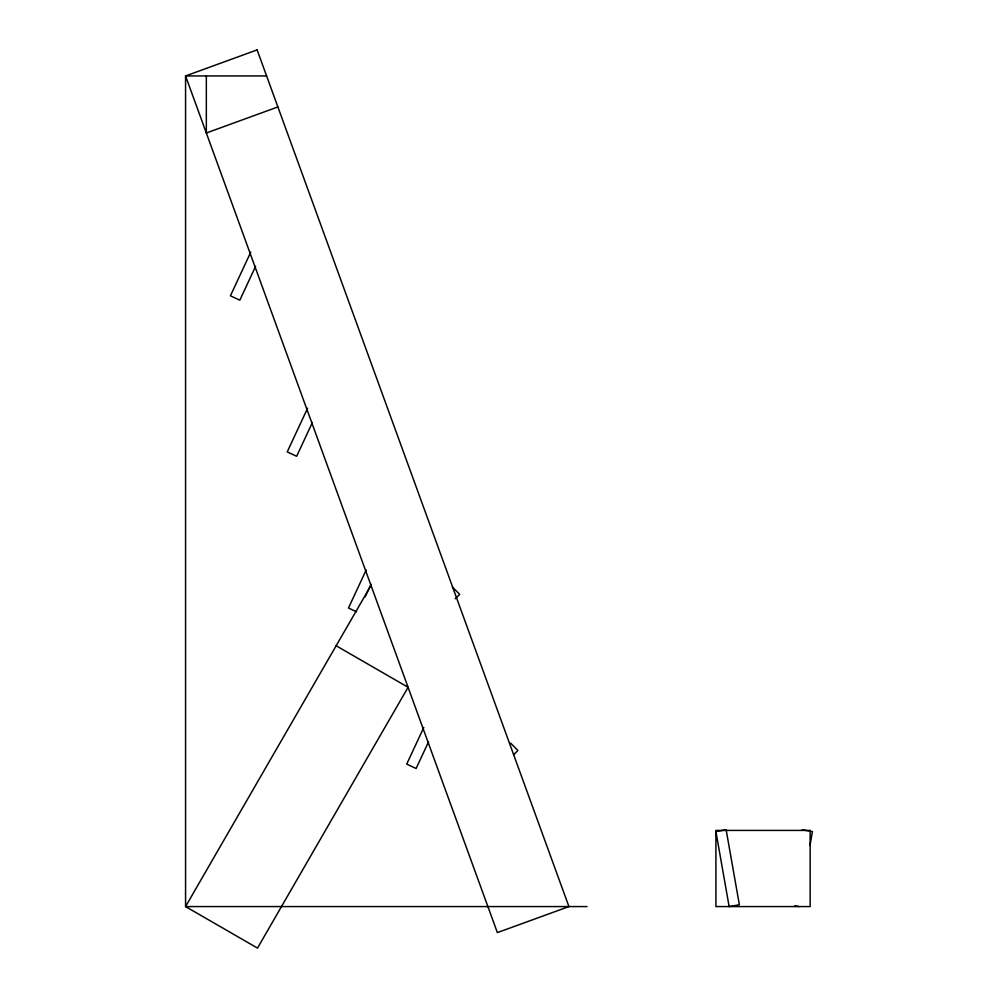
<?xml version="1.0" encoding="UTF-8"?>
<svg xmlns="http://www.w3.org/2000/svg" width="998" height="998" viewBox="0 0 998 998"><rect width="100%" height="100%" fill="white"/><g stroke="black" fill="none" stroke-linecap="round" stroke-linejoin="round"><path stroke-width="1.5" d="M810.002 845.356L812.434 831.584L802.205 829.787M250.772 252.132L230.413 295.795L239.819 300.186L255.588 266.379M307.584 408.244L287.224 451.894L296.643 456.286L312.399 422.491M366.191 569.983L348.464 608.007L356.536 611.762M365.093 596.904L371.006 584.229M423.776 727.492L406.71 764.106L416.116 768.497L428.591 741.739M370.994 585.402L185.566 906.571L257.509 948.1L408.082 687.285L336.151 645.756M455.3 598.75L459.704 594.359L452.356 587.011M513.546 754.862L517.937 750.459L510.602 743.123M277.881 106.948L206.337 132.996L206.337 75.948M266.591 75.948L185.566 75.948L185.566 906.571L587.036 906.571M794.832 905.797L799.211 906.571M257.122 49.9L185.566 75.948L497.366 932.606L568.922 906.571L257.122 49.9M726.145 829.787L715.915 831.584L729.139 906.571L739.368 904.762L726.145 829.787M810.151 830.423L715.915 830.423L715.915 906.571L810.151 906.571L810.151 830.423"/></g></svg>
